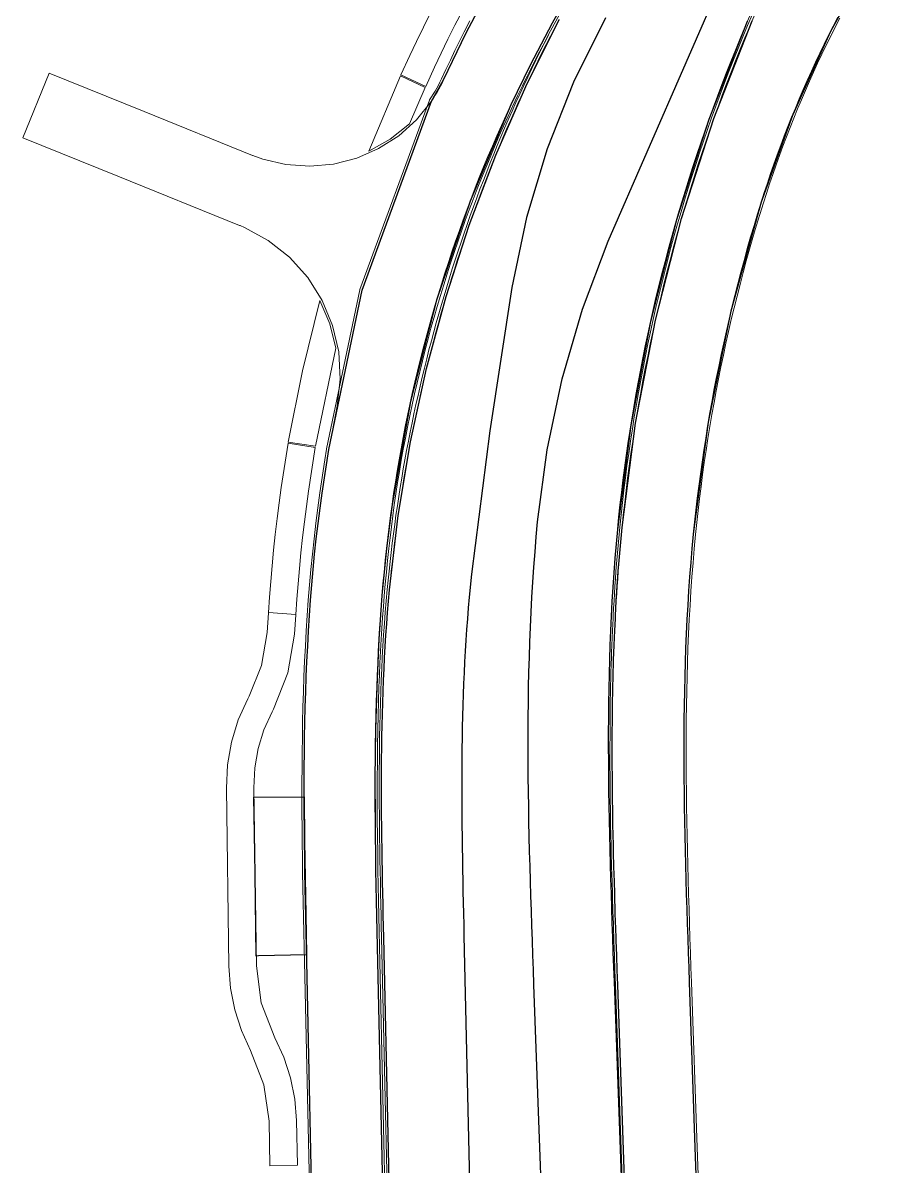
# Model space of a CAD drawing. Header units: metres. Extents: x 105145 to 106173, y 111785 to 118130.
# Drawn here: x 105372.6 to 105447.1, y 113314.9 to 113414.8 of the extents above; entities that cross this region are included whole.
import ezdxf

# ---------------------------------------------------------------- set-up
doc = ezdxf.new("R2010")
doc.units = ezdxf.units.M
for name, color, linetype, lineweight in [('10-PAV-BOCACALLE', 9, 'CONTINUOUS', 13), ('10-PAV-CALZADA-BRT', 12, 'CONTINUOUS', 30), ('10-PAV-CALZADA-MIXTA', 8, 'CONTINUOUS', 30), ('10-PAV-CICLORUTA', 76, 'CONTINUOUS', 18), ('10-PAV-PARADERO', 30, 'CONTINUOUS', 30), ('10-PAV-SARDINEL', 252, 'CONTINUOUS', 13)]:
    doc.layers.add(name, color=color, linetype=linetype, lineweight=lineweight)

msp = doc.modelspace()

# ---------------------------------------------------------------- linework, layer by layer
at = {"layer": '10-PAV-BOCACALLE'}
msp.add_lwpolyline([(105408.3193, 113407.9485), (105402.2506, 113391.4324), (105399.3525, 113377.5215), (105400.0679, 113381.3125), (105400.3407, 113383.6686), (105400.2118, 113386.0369), (105399.6849, 113388.3494), (105398.7752, 113390.5398), (105397.5089, 113392.5453), (105395.9221, 113394.3081), (105394.0606, 113395.7778), (105391.9776, 113396.9122), (105391.5951, 113397.0745), (105391.5463, 113397.0942), (105380.9263, 113401.3882), (105372.6269, 113404.7439), (105374.9135, 113410.3991), (105383.2075, 113407.0456), (105392.6977, 113403.2085), (105392.7182, 113403.2004), (105393.5732, 113402.8897), (105395.6047, 113402.4095), (105397.6869, 113402.2606), (105399.7661, 113402.4469), (105401.7887, 113402.9635), (105403.7024, 113403.7973), (105405.4581, 113404.9266), (105407.0104, 113406.3223), (105408.3193, 113407.9485)], close=True, dxfattribs=at)
at = {"layer": '10-PAV-CALZADA-BRT'}
for points in [[(105418.4393, 113298.3827), (105417.2687, 113330.7633), (105417.2223, 113332.0529), (105417.1761, 113333.3433), (105417.1305, 113334.6347), (105417.0859, 113335.9291), (105417.0427, 113337.2231), (105417.0013, 113338.5179), (105416.9619, 113339.8139), (105416.9251, 113341.1109), (105416.8909, 113342.4089), (105416.8601, 113343.7079), (105416.8327, 113345.0081), (105416.8093, 113346.3091), (105416.7901, 113347.6113), (105416.7755, 113348.9145), (105416.7659, 113350.2187), (105416.7617, 113351.5239), (105416.7633, 113352.8301), (105416.7709, 113354.1371), (105416.7849, 113355.4451), (105416.8057, 113356.7539), (105416.8337, 113358.0635), (105416.8695, 113359.3741), (105416.9129, 113360.6853), (105416.9647, 113361.9969), (105417.0253, 113363.3095), (105417.0947, 113364.6223), (105417.1737, 113365.9357), (105417.2625, 113367.2493), (105417.3613, 113368.5633), (105417.4707, 113369.8773), (105417.5901, 113371.1839), (105418.4126, 113377.4776), (105419.7195, 113383.6888), (105421.5029, 113389.7804), (105423.7521, 113395.7157), (105433.9613, 113419.1687)], [(105423.5065, 113415.2267), (105420.7231, 113409.615), (105418.4224, 113403.7887), (105416.6207, 113397.7893), (105415.3307, 113391.6595), (105413.413, 113379.1583), (105411.8217, 113366.6113), (105411.6197, 113364.6173), (105411.5351, 113363.6725), (105411.4577, 113362.7327), (105411.3869, 113361.7917), (105411.3223, 113360.8493), (105411.2637, 113359.9055), (105411.2111, 113358.9607), (105411.1641, 113358.0147), (105411.1225, 113357.0677), (105411.0859, 113356.1195), (105411.0545, 113355.1703), (105411.0279, 113354.2203), (105411.0057, 113353.2691), (105410.9879, 113352.3171), (105410.9743, 113351.3641), (105410.9645, 113350.4103), (105410.9583, 113349.4557), (105410.9555, 113348.5001), (105410.9559, 113347.5437), (105410.9595, 113346.5865), (105410.9657, 113345.6285), (105410.9745, 113344.6695), (105410.9855, 113343.7099), (105410.9987, 113342.7493), (105411.0137, 113341.7881), (105411.0305, 113340.8259), (105411.0485, 113339.8629), (105411.0677, 113338.9009), (105411.0879, 113337.9359), (105411.1089, 113336.9701), (105411.1301, 113336.0033), (105411.1517, 113335.0359), (105411.9171, 113300.8776)], [(105404.9258, 113300.4073), (105404.1535, 113334.8791), (105404.1319, 113335.8469), (105404.1105, 113336.8153), (105404.0895, 113337.7845), (105404.0693, 113338.7545), (105404.0497, 113339.7275), (105404.0315, 113340.6997), (105404.0147, 113341.6727), (105403.9995, 113342.6467), (105403.9861, 113343.6215), (105403.9749, 113344.5971), (105403.9659, 113345.5735), (105403.9595, 113346.5511), (105403.9559, 113347.5293), (105403.9555, 113348.5083), (105403.9583, 113349.4883), (105403.9647, 113350.4691), (105403.9747, 113351.4505), (105403.9889, 113352.4329), (105404.0073, 113353.4161), (105404.0303, 113354.3999), (105404.0579, 113355.3845), (105404.0905, 113356.3697), (105404.1283, 113357.3557), (105404.1717, 113358.3423), (105404.2207, 113359.3293), (105404.2759, 113360.3169), (105404.3371, 113361.3051), (105404.4049, 113362.2937), (105404.4793, 113363.2825), (105404.5607, 113364.2717), (105404.6487, 113365.2545), (105405.4148, 113371.748), (105406.4978, 113378.1963), (105407.8954, 113384.5838), (105409.6039, 113390.8951), (105411.6195, 113397.1153), (105413.9372, 113403.2293), (105416.5515, 113409.2225), (105419.4561, 113415.0805)], [(105435.9036, 113414.9009), (105432.5431, 113406.3425), (105429.7187, 113397.5925), (105427.4412, 113388.6845), (105425.7193, 113379.6526), (105424.5597, 113370.5315), (105424.4441, 113369.2681), (105424.3395, 113368.0105), (105424.2447, 113366.7511), (105424.1595, 113365.4899), (105424.0837, 113364.2273), (105424.0167, 113362.9631), (105423.9585, 113361.6977), (105423.9083, 113360.4309), (105423.8663, 113359.1629), (105423.8317, 113357.8937), (105423.8045, 113356.6233), (105423.7843, 113355.3517), (105423.7707, 113354.0793), (105423.7633, 113352.8057), (105423.7617, 113351.5311), (105423.7659, 113350.2557), (105423.7753, 113348.9793), (105423.7895, 113347.7021), (105423.8083, 113346.4239), (105423.8315, 113345.1447), (105423.8583, 113343.8647), (105423.8887, 113342.5839), (105423.9225, 113341.3021), (105423.9589, 113340.0195), (105423.9979, 113338.7361), (105424.0389, 113337.4517), (105424.0817, 113336.1663), (105424.1261, 113334.8815), (105424.1715, 113333.5939), (105424.2177, 113332.3055), (105424.2643, 113331.0161), (105425.4689, 113297.6943)]]:
    msp.add_lwpolyline(points, dxfattribs=at)
at = {"layer": '10-PAV-CALZADA-MIXTA'}
for points in [[(105447.0678, 113421.0728), (105443.164, 113414.0309), (105439.8395, 113406.6977), (105437.1157, 113399.1209), (105434.4748, 113389.5953), (105432.4947, 113379.9108), (105431.1849, 113370.1131), (105431.0673, 113368.8677), (105430.9611, 113367.6331), (105430.8647, 113366.3959), (105430.7777, 113365.1565), (105430.6999, 113363.9145), (105430.6311, 113362.6703), (105430.5707, 113361.4239), (105430.5185, 113360.1755), (105430.4743, 113358.9249), (105430.4377, 113357.6725), (105430.4083, 113356.4181), (105430.3859, 113355.1617), (105430.3701, 113353.9035), (105430.3605, 113352.6437), (105430.3569, 113351.3819), (105430.3589, 113350.1185), (105430.3661, 113348.8533), (105430.3785, 113347.5865), (105430.3951, 113346.3179), (105430.4161, 113345.0477), (105430.4411, 113343.7759), (105430.4697, 113342.5023), (105430.5013, 113341.2271), (105430.5359, 113339.9503), (105430.5731, 113338.6719), (105430.6125, 113337.3917), (105430.6537, 113336.1097), (105430.6963, 113334.8289), (105430.7399, 113333.5427), (105430.7845, 113332.2549), (105430.8295, 113330.9657), (105431.3339, 113316.5282), (105431.8383, 113302.09)], [(105397.9972, 113306.5871), (105397.4195, 113332.7813), (105397.3911, 113334.0715), (105397.3631, 113335.3637), (105397.3359, 113336.6611), (105397.3099, 113337.9587), (105397.2859, 113339.2583), (105397.2637, 113340.5601), (105397.2443, 113341.8639), (105397.2281, 113343.1701), (105397.2151, 113344.4783), (105397.2063, 113345.7887), (105397.2019, 113347.1011), (105397.2023, 113348.4159), (105397.2081, 113349.7325), (105397.2197, 113351.0513), (105397.2375, 113352.3723), (105397.2621, 113353.6951), (105397.2941, 113355.0199), (105397.3335, 113356.3467), (105397.3813, 113357.6753), (105397.4375, 113359.0057), (105397.5029, 113360.3377), (105397.5779, 113361.6715), (105397.6631, 113363.0067), (105397.7585, 113364.3433), (105397.8653, 113365.6811), (105397.9833, 113367.0201), (105398.1135, 113368.3603), (105398.2561, 113369.7011), (105398.4115, 113371.0427), (105398.5805, 113372.3849), (105398.7611, 113373.7107), (105399.3525, 113377.5215), (105402.2506, 113391.4324), (105408.3193, 113407.9485), (105409.3677, 113409.7989), (105411.3569, 113413.9095), (105413.3613, 113417.7411)], [(105420.7111, 113418.0947), (105418.8581, 113414.7663), (105416.9353, 113411.0909), (105415.2505, 113407.6271), (105411.6878, 113399.2091), (105408.7601, 113390.5498), (105406.4835, 113381.697), (105404.8707, 113372.6995), (105404.3903, 113368.8779), (105403.9937, 113364.7489), (105403.7283, 113360.9487), (105403.5315, 113356.7629), (105403.4289, 113353.0311), (105403.3811, 113348.7647), (105403.3875, 113345.2093), (105403.4389, 113340.7651), (105403.4871, 113338.0989), (105403.6007, 113332.7667), (105404.3959, 113297.2697)], [(105425.7376, 113297.704), (105424.5833, 113330.7475), (105424.5387, 113332.0369), (105424.4942, 113333.3265), (105424.4506, 113334.6161), (105424.4074, 113335.9057), (105424.4017, 113336.0777), (105424.3657, 113337.1955), (105424.3261, 113338.4851), (105424.3183, 113338.7431), (105424.2888, 113339.7749), (105424.254, 113341.0647), (105424.222, 113342.3547), (105424.2026, 113343.1859), (105424.1928, 113343.6447), (105424.1674, 113344.9347), (105424.1462, 113346.2249), (105424.1387, 113346.7409), (105424.129, 113347.5151), (105424.1166, 113348.8053), (105424.1094, 113350.0957), (105424.1072, 113351.0075), (105424.1072, 113351.3859), (105424.1108, 113352.6763), (105424.1206, 113353.9665), (105424.1296, 113354.7407), (105424.1369, 113355.2567), (105424.16, 113356.5469), (105424.1904, 113357.8369), (105424.2216, 113358.9301), (105424.2278, 113359.1267), (105424.2731, 113360.4161), (105424.3272, 113361.7053), (105424.3765, 113362.7365), (105424.3897, 113362.9941), (105424.461, 113364.2825), (105424.5419, 113365.5702), (105424.6316, 113366.8575), (105424.6331, 113366.8765), (105424.732, 113368.1439), (105424.8426, 113369.4295), (105424.9637, 113370.7141), (105426.1435, 113379.8097), (105427.8771, 113388.8162), (105430.1578, 113397.6998), (105432.9772, 113406.4275), (105436.3247, 113414.9666)]]:
    msp.add_lwpolyline(points, dxfattribs=at)
at = {"layer": '10-PAV-CICLORUTA'}
msp.add_lwpolyline([(105410.9863, 113415.7855), (105410.3681, 113414.5747), (105409.7599, 113413.3557), (105409.1629, 113412.1285), (105408.5857, 113410.9113), (105407.8129, 113409.2289), (105405.6445, 113410.2585), (105406.4145, 113411.9341), (105406.9995, 113413.1677), (105407.6071, 113414.4163), (105408.2255, 113415.6561)], dxfattribs=at)
for points in [[(105407.7719, 113409.1377), (105406.3921, 113405.9581), (105404.7199, 113404.6213), (105402.8483, 113403.5819), (105405.6035, 113410.1673), (105407.7719, 113409.1377)], [(105399.9611, 113386.3551), (105398.1875, 113377.7967), (105395.8139, 113378.1549), (105397.0377, 113384.3738), (105398.5567, 113390.5273), (105399.4264, 113388.4975), (105399.9611, 113386.3551)], [(105398.1705, 113377.6981), (105397.5725, 113373.8757), (105397.3907, 113372.5409), (105397.2203, 113371.1869), (105397.0633, 113369.8337), (105396.9197, 113368.4817), (105396.7885, 113367.1309), (105396.6695, 113365.7815), (105396.5621, 113364.4337), (105396.4661, 113363.0923), (105394.0721, 113363.2635), (105394.1689, 113364.6147), (105394.2779, 113365.9823), (105394.3987, 113367.3523), (105394.5319, 113368.7245), (105394.6781, 113370.0987), (105394.8375, 113371.4749), (105395.0109, 113372.8525), (105395.1951, 113374.2055), (105395.7969, 113378.0563), (105398.1705, 113377.6981)], [(105396.4661, 113363.0923), (105396.4658, 113363.0875), (105396.3565, 113361.3725), (105395.7816, 113358.0071), (105394.5141, 113354.8367), (105394.3961, 113354.6133), (105393.6877, 113353.0414), (105393.1808, 113351.3935), (105392.8834, 113349.6951), (105392.8001, 113347.9703), (105393.0237, 113332.4129), (105393.4556, 113329.1803), (105394.6357, 113326.1361), (105395.4224, 113324.421), (105396.0044, 113322.6262), (105396.3738, 113320.7759), (105396.5255, 113318.8923), (105396.6115, 113314.9911), (105394.2121, 113314.9381), (105394.1261, 113318.8393), (105393.6825, 113322.0187), (105392.5161, 113325.0099), (105391.7178, 113326.7545), (105391.1314, 113328.5813), (105390.765, 113330.4645), (105390.6239, 113332.3783), (105390.4003, 113347.9359), (105390.4979, 113349.9588), (105390.847, 113351.9532), (105391.4421, 113353.8884), (105392.2739, 113355.7343), (105392.3919, 113355.9575), (105393.4715, 113358.6579), (105393.9613, 113361.5251), (105394.0713, 113363.2495), (105394.0721, 113363.2635), (105396.4661, 113363.0923)]]:
    msp.add_lwpolyline(points, close=True, dxfattribs=at)
at = {"layer": '10-PAV-PARADERO'}
msp.add_lwpolyline([(105392.8119, 113347.15), (105397.2018, 113347.1627), (105397.2304, 113343.2882), (105397.3309, 113336.9087), (105397.4065, 113333.3685), (105393.2113, 113333.2762), (105393.0114, 113333.2657), (105392.9081, 113340.4582), (105392.8579, 113343.9478), (105392.8119, 113347.15)], close=True, dxfattribs=at)
at = {"layer": '10-PAV-SARDINEL'}
for points in [[(105404.3959, 113297.2697), (105403.6007, 113332.7667), (105403.5425, 113335.4328), (105403.4871, 113338.0989), (105403.4616, 113339.432), (105403.4389, 113340.7651), (105403.4175, 113342.2464), (105403.4004, 113343.7279), (105403.3875, 113345.2093), (105403.3811, 113346.3944), (105403.379, 113347.5796), (105403.3811, 113348.7647), (105403.3898, 113350.1869), (105403.4058, 113351.6091), (105403.4289, 113353.0311), (105403.4559, 113354.2752), (105403.4901, 113355.5192), (105403.5315, 113356.7629), (105403.5722, 113357.8097), (105403.6186, 113358.8563), (105403.6706, 113359.9027), (105403.7283, 113360.9487), (105403.7862, 113361.8993), (105403.8497, 113362.8496), (105403.9189, 113363.7995), (105403.9937, 113364.7489), (105404.0819, 113365.7822), (105404.1775, 113366.8148), (105404.2802, 113367.8467), (105404.3903, 113368.8779), (105404.4995, 113369.8346), (105404.616, 113370.7905), (105404.7397, 113371.7455), (105404.8707, 113372.6995), (105405.0128, 113373.6777), (105405.1627, 113374.6547), (105405.3204, 113375.6304), (105405.486, 113376.6049), (105405.6594, 113377.578), (105405.8407, 113378.5496), (105406.0297, 113379.5198), (105406.2265, 113380.4884), (105406.4311, 113381.4555), (105406.6435, 113382.4208), (105406.8636, 113383.3844), (105407.0915, 113384.3462), (105407.3271, 113385.3062), (105407.5704, 113386.2642), (105407.8213, 113387.2202), (105408.08, 113388.1742), (105408.3463, 113389.1261), (105408.6202, 113390.0758), (105408.9018, 113391.0232), (105409.191, 113391.9684), (105409.4877, 113392.9113), (105409.7921, 113393.8517), (105410.1039, 113394.7896), (105410.4233, 113395.725), (105410.7503, 113396.6578), (105411.0846, 113397.5879), (105411.4265, 113398.5154), (105411.7758, 113399.44), (105412.1325, 113400.3618), (105412.4966, 113401.2807), (105412.8681, 113402.1967), (105413.247, 113403.1096), (105413.6331, 113404.0195), (105414.0266, 113404.9263), (105414.4273, 113405.8298), (105414.8353, 113406.7301), (105415.2505, 113407.6271), (105415.6618, 113408.4978), (105416.0798, 113409.3654), (105416.5043, 113410.2298), (105416.9353, 113411.0909), (105417.4063, 113412.0148), (105417.8838, 113412.9354), (105418.3677, 113413.8526), (105418.8581, 113414.7663), (105419.3139, 113415.6025)], [(105419.4892, 113415.5063), (105419.034, 113414.6712), (105418.5443, 113413.7586), (105418.061, 113412.8427), (105417.5842, 113411.9234), (105417.1138, 113411.0008), (105416.6838, 113410.1415), (105416.2596, 113409.2779), (105415.8424, 113408.4117), (105415.4317, 113407.5424), (105415.0172, 113406.6469), (105414.6098, 113405.748), (105414.2098, 113404.8459), (105413.8169, 113403.9407), (105413.4314, 113403.0323), (105413.0532, 113402.1208), (105412.6822, 113401.2062), (105412.3188, 113400.2889), (105411.9626, 113399.3686), (105411.6139, 113398.4455), (105411.2726, 113397.5196), (105410.9388, 113396.5909), (105410.6124, 113395.6596), (105410.2933, 113394.7251), (105409.9822, 113393.7894), (105409.6783, 113392.8505), (105409.382, 113391.9092), (105409.0933, 113390.9655), (105408.8122, 113390.0196), (105408.5387, 113389.0714), (105408.2728, 113388.1211), (105408.0146, 113387.1686), (105407.764, 113386.2142), (105407.5211, 113385.2578), (105407.2859, 113384.2993), (105407.0585, 113383.3391), (105406.8387, 113382.3771), (105406.6267, 113381.4133), (105406.4224, 113380.4478), (105406.2259, 113379.4808), (105406.037, 113378.5116), (105405.8562, 113377.5421), (105405.6831, 113376.5706), (105405.5178, 113375.5977), (105405.3603, 113374.6235), (105405.2106, 113373.6481), (105405.0687, 113372.6716), (105404.938, 113371.719), (105404.8144, 113370.7656), (105404.6982, 113369.8112), (105404.5891, 113368.856), (105404.4792, 113367.8262), (105404.3766, 113366.7957), (105404.2812, 113365.7645), (105404.1931, 113364.7326), (105404.1183, 113363.7843), (105404.0492, 113362.8357), (105403.9858, 113361.8866), (105403.928, 113360.9372), (105403.8703, 113359.8922), (105403.8184, 113358.847), (105403.772, 113357.8015), (105403.7314, 113356.7557), (105403.69, 113355.5131), (105403.6559, 113354.2703), (105403.6289, 113353.0273), (105403.6058, 113351.6063), (105403.5898, 113350.1852), (105403.5811, 113348.7639), (105403.579, 113347.5796), (105403.5811, 113346.3952), (105403.5875, 113345.2107), (105403.6003, 113343.7299), (105403.6175, 113342.2491), (105403.6389, 113340.7683), (105403.6615, 113339.4356), (105403.6871, 113338.1029), (105403.7424, 113335.437), (105403.8007, 113332.7712), (105404.5956, 113297.2827)], [(105404.7259, 113300.4028), (105403.9536, 113334.8746), (105403.9319, 113335.8425), (105403.9105, 113336.811), (105403.8895, 113337.7803), (105403.8693, 113338.7504), (105403.8497, 113339.7237), (105403.8315, 113340.6961), (105403.8147, 113341.6694), (105403.7995, 113342.6438), (105403.7861, 113343.619), (105403.7749, 113344.5951), (105403.7659, 113345.572), (105403.7595, 113346.5501), (105403.7559, 113347.5289), (105403.7555, 113348.5085), (105403.7583, 113349.4893), (105403.7647, 113350.4708), (105403.7747, 113351.453), (105403.7889, 113352.4362), (105403.8074, 113353.4203), (105403.8304, 113354.4051), (105403.858, 113355.3906), (105403.8906, 113356.3769), (105403.9285, 113357.364), (105403.9719, 113358.3517), (105404.021, 113359.3399), (105404.0763, 113360.3287), (105404.1376, 113361.3182), (105404.2055, 113362.3081), (105404.28, 113363.2982), (105404.3615, 113364.2888), (105404.4496, 113365.273), (105404.5283, 113366.0901), (105404.6115, 113366.9023), (105404.7002, 113367.7183), (105404.7934, 113368.5294), (105404.892, 113369.3442), (105404.9951, 113370.1542), (105405.1038, 113370.9678), (105405.2168, 113371.7763), (105405.3354, 113372.5885), (105405.4583, 113373.3957), (105405.5868, 113374.2063), (105405.7196, 113375.012), (105405.8581, 113375.8211), (105406.0007, 113376.6248), (105406.149, 113377.4321), (105406.3015, 113378.2343), (105406.4597, 113379.0397), (105406.622, 113379.8398), (105406.7901, 113380.6432), (105406.9622, 113381.4413), (105407.14, 113382.2427), (105407.3219, 113383.0386), (105407.5096, 113383.8376), (105407.7012, 113384.6313), (105407.8986, 113385.428), (105408.0999, 113386.2192), (105408.3071, 113387.0135), (105408.518, 113387.8022), (105408.7349, 113388.5939), (105408.9554, 113389.3799), (105409.1821, 113390.1688), (105409.4122, 113390.9521), (105409.6485, 113391.7382), (105409.8882, 113392.5186), (105410.1341, 113393.3018), (105410.3833, 113394.0793), (105410.6388, 113394.8593), (105410.8976, 113395.6336), (105411.1625, 113396.4104), (105411.4308, 113397.1816), (105411.7052, 113397.9552), (105411.9829, 113398.7228), (105412.2669, 113399.4931), (105412.5539, 113400.2574), (105412.8472, 113401.0241), (105413.1436, 113401.7848), (105413.4463, 113402.5478), (105413.752, 113403.3048), (105414.064, 113404.064), (105414.379, 113404.8173), (105414.7002, 113405.5726), (105415.0244, 113406.3219), (105415.3549, 113407.0732), (105415.6882, 113407.8185), (105416.0278, 113408.5658), (105416.3702, 113409.307), (105416.7191, 113410.05), (105417.0705, 113410.7869), (105417.4283, 113411.5256), (105417.7887, 113412.2582), (105418.1557, 113412.9924), (105418.525, 113413.7205), (105418.5446, 113413.7585), (105419.034, 113414.6712), (105419.4892, 113415.5063)], [(105425.4684, 113297.7073), (105424.2643, 113331.0161), (105424.2177, 113332.3055), (105424.1715, 113333.5939), (105424.1261, 113334.8815), (105424.0817, 113336.1663), (105424.0389, 113337.4517), (105423.9979, 113338.7361), (105423.9589, 113340.0195), (105423.9225, 113341.3021), (105423.8887, 113342.5839), (105423.8583, 113343.8647), (105423.8315, 113345.1447), (105423.8083, 113346.4239), (105423.7895, 113347.7021), (105423.7753, 113348.9793), (105423.7659, 113350.2557), (105423.7617, 113351.5311), (105423.7633, 113352.8057), (105423.7707, 113354.0793), (105423.7843, 113355.3517), (105423.8045, 113356.6233), (105423.8317, 113357.8937), (105423.8663, 113359.1629), (105423.9083, 113360.4309), (105423.9585, 113361.6977), (105424.0167, 113362.9631), (105424.0837, 113364.2273), (105424.1595, 113365.4899), (105424.2447, 113366.7511), (105424.3395, 113368.0105), (105424.4441, 113369.2681), (105424.5597, 113370.5315), (105424.6668, 113371.6081), (105424.7817, 113372.6838), (105424.9044, 113373.7587), (105425.035, 113374.8327), (105425.1734, 113375.9057), (105425.3196, 113376.9776), (105425.4737, 113378.0485), (105425.6355, 113379.1182), (105425.8051, 113380.1867), (105425.9825, 113381.254), (105426.1676, 113382.3199), (105426.3605, 113383.3844), (105426.5612, 113384.4475), (105426.7696, 113385.5091), (105426.9857, 113386.5692), (105427.2096, 113387.6277), (105427.4412, 113388.6845), (105427.6804, 113389.7396), (105427.9273, 113390.7929), (105428.1819, 113391.8444), (105428.4442, 113392.894), (105428.7141, 113393.9417), (105428.9916, 113394.9874), (105429.2767, 113396.031), (105429.5694, 113397.0725), (105429.8698, 113398.1119), (105430.1776, 113399.149), (105430.493, 113400.1839), (105430.816, 113401.2165), (105431.1464, 113402.2466), (105431.4844, 113403.2744), (105431.8298, 113404.2996), (105432.1827, 113405.3223), (105432.5431, 113406.3425), (105432.9108, 113407.3599), (105433.286, 113408.3747), (105433.6685, 113409.3867), (105434.0584, 113410.3958), (105434.4557, 113411.4021), (105434.8603, 113412.4055), (105435.2721, 113413.4059), (105435.6913, 113414.4033), (105436.1177, 113415.3976)], [(105436.3543, 113415.5417), (105435.9293, 113414.5481), (105435.5114, 113413.5515), (105435.1008, 113412.552), (105434.6974, 113411.5494), (105434.3011, 113410.5441), (105433.9122, 113409.5359), (105433.5305, 113408.5249), (105433.1559, 113407.5111), (105432.7889, 113406.4948), (105432.4291, 113405.4758), (105432.0766, 113404.4543), (105431.7315, 113403.4302), (105431.3938, 113402.4037), (105431.0634, 113401.3748), (105430.7405, 113400.3436), (105430.425, 113399.31), (105430.1169, 113398.2742), (105429.8163, 113397.2362), (105429.5232, 113396.1961), (105429.2376, 113395.1539), (105428.9595, 113394.1096), (105428.6889, 113393.0634), (105428.4258, 113392.0153), (105428.1703, 113390.9653), (105427.9223, 113389.9135), (105427.682, 113388.8599), (105427.4492, 113387.8047), (105427.224, 113386.7478), (105427.0064, 113385.6893), (105426.7964, 113384.6292), (105426.594, 113383.5677), (105426.3993, 113382.5045), (105426.2123, 113381.4404), (105426.0329, 113380.3748), (105425.8612, 113379.3079), (105425.6972, 113378.2397), (105425.5408, 113377.1705), (105425.3922, 113376.1001), (105425.2512, 113375.0287), (105425.118, 113373.9563), (105424.9925, 113372.883), (105424.8747, 113371.8088), (105424.7647, 113370.7339), (105424.7027, 113370.0907), (105424.6434, 113369.4475), (105424.5867, 113368.804), (105424.5327, 113368.1603), (105424.4819, 113367.5259), (105424.4337, 113366.8919), (105424.4322, 113366.8725), (105424.3861, 113366.2279), (105424.3424, 113365.5834), (105424.3007, 113364.939), (105424.2614, 113364.2943), (105424.2245, 113363.6495), (105424.19, 113363.0046), (105424.1768, 113362.7464), (105424.1274, 113361.7145), (105424.0993, 113361.0692), (105424.0733, 113360.4239), (105424.0495, 113359.7785), (105424.0279, 113359.1332), (105424.0217, 113358.9361), (105423.9905, 113357.8421), (105423.9601, 113356.5511), (105423.9369, 113355.2599), (105423.9296, 113354.7433), (105423.9206, 113353.9684), (105423.9108, 113352.6774), (105423.9072, 113351.3862), (105423.9072, 113351.0073), (105423.9094, 113350.0949), (105423.9166, 113348.8038), (105423.929, 113347.5129), (105423.9387, 113346.7382), (105423.9462, 113346.2218), (105423.9674, 113344.9311), (105423.9928, 113343.6406), (105424.0027, 113343.1814), (105424.0221, 113342.3499), (105424.0541, 113341.0595), (105424.0889, 113339.7694), (105424.1184, 113338.7373), (105424.1262, 113338.4791), (105424.1658, 113337.1893), (105424.2018, 113336.0712), (105424.2075, 113335.8991), (105424.2507, 113334.6094), (105424.2943, 113333.3197), (105424.3388, 113332.03), (105424.3834, 113330.7406), (105425.5358, 113297.7511)], [(105425.5358, 113297.7511), (105424.3834, 113330.7406), (105424.3388, 113332.03), (105424.2943, 113333.3197), (105424.2507, 113334.6094), (105424.2075, 113335.8991), (105424.2018, 113336.0712), (105424.1658, 113337.1893), (105424.1262, 113338.4791), (105424.1184, 113338.7373), (105424.0889, 113339.7694), (105424.0541, 113341.0595), (105424.0221, 113342.3499), (105424.0027, 113343.1814), (105423.9928, 113343.6406), (105423.9674, 113344.9311), (105423.9462, 113346.2218), (105423.9387, 113346.7382), (105423.929, 113347.5129), (105423.9166, 113348.8038), (105423.9094, 113350.0949), (105423.9072, 113351.0073), (105423.9072, 113351.3862), (105423.9108, 113352.6774), (105423.9206, 113353.9684), (105423.9296, 113354.7433), (105423.9369, 113355.2599), (105423.9601, 113356.5511), (105423.9905, 113357.8421), (105424.0217, 113358.9361), (105424.0279, 113359.1332), (105424.0495, 113359.7785), (105424.0733, 113360.4239), (105424.0993, 113361.0692), (105424.1274, 113361.7145), (105424.1768, 113362.7464), (105424.19, 113363.0046), (105424.2245, 113363.6495), (105424.2614, 113364.2943), (105424.3007, 113364.939), (105424.3424, 113365.5834), (105424.3861, 113366.2279), (105424.4322, 113366.8725), (105424.4337, 113366.8919), (105424.4819, 113367.5259), (105424.5327, 113368.1603), (105424.5867, 113368.804), (105424.6434, 113369.4475), (105424.7027, 113370.0907), (105424.7647, 113370.7339), (105424.8747, 113371.8088), (105424.9925, 113372.883), (105425.118, 113373.9563), (105425.2512, 113375.0287), (105425.3922, 113376.1001), (105425.5408, 113377.1705), (105425.6972, 113378.2397), (105425.8612, 113379.3079), (105426.0329, 113380.3748), (105426.2123, 113381.4404), (105426.3993, 113382.5045), (105426.594, 113383.5677), (105426.7964, 113384.6292), (105427.0064, 113385.6893), (105427.224, 113386.7478), (105427.4492, 113387.8047), (105427.682, 113388.8599), (105427.9223, 113389.9135), (105428.1703, 113390.9653), (105428.4258, 113392.0153), (105428.6889, 113393.0634), (105428.9595, 113394.1096), (105429.2376, 113395.1539), (105429.5232, 113396.1961), (105429.8163, 113397.2362), (105430.1169, 113398.2742), (105430.425, 113399.31), (105430.7405, 113400.3436), (105431.0634, 113401.3748), (105431.3938, 113402.4037), (105431.7315, 113403.4302), (105432.0766, 113404.4543), (105432.4291, 113405.4758), (105432.7889, 113406.4948), (105433.1559, 113407.5111), (105433.5305, 113408.5249), (105433.9122, 113409.5359), (105434.3011, 113410.5441), (105434.6974, 113411.5494), (105435.1008, 113412.552), (105435.5114, 113413.5515), (105435.9293, 113414.5481), (105436.3543, 113415.5417)], [(105436.5378, 113415.4623), (105436.1134, 113414.4701), (105435.6961, 113413.4748), (105435.286, 113412.4766), (105434.8831, 113411.4754), (105434.4874, 113410.4714), (105434.099, 113409.4645), (105433.7178, 113408.4549), (105433.3438, 113407.4425), (105432.9772, 113406.4275), (105432.6179, 113405.4099), (105432.2659, 113404.3897), (105431.9212, 113403.367), (105431.5839, 113402.3419), (105431.254, 113401.3144), (105430.9315, 113400.2845), (105430.6165, 113399.2523), (105430.3088, 113398.2179), (105430.0086, 113397.1813), (105429.7159, 113396.1425), (105429.4306, 113395.1017), (105429.1529, 113394.0589), (105428.8827, 113393.014), (105428.6199, 113391.9673), (105428.3648, 113390.9187), (105428.1171, 113389.8683), (105427.8771, 113388.8162), (105427.6446, 113387.7623), (105427.4197, 113386.7068), (105427.2024, 113385.6497), (105426.9927, 113384.5911), (105426.7906, 113383.5309), (105426.5962, 113382.4694), (105426.4094, 113381.4065), (105426.2302, 113380.3423), (105426.0588, 113379.2768), (105425.8949, 113378.2101), (105425.7388, 113377.1422), (105425.5904, 113376.0733), (105425.4496, 113375.0033), (105425.3166, 113373.9324), (105425.1912, 113372.8605), (105425.0736, 113371.7877), (105424.9637, 113370.7141), (105424.9018, 113370.0719), (105424.8426, 113369.4295), (105424.786, 113368.7868), (105424.732, 113368.1439), (105424.6812, 113367.5103), (105424.6331, 113366.8765), (105424.6316, 113366.8575), (105424.5856, 113366.2139), (105424.5419, 113365.5702), (105424.5003, 113364.9264), (105424.461, 113364.2825), (105424.4242, 113363.6384), (105424.3897, 113362.9941), (105424.3765, 113362.7365), (105424.3272, 113361.7053), (105424.2991, 113361.0607), (105424.2731, 113360.4161), (105424.2494, 113359.7714), (105424.2278, 113359.1267), (105424.2216, 113358.9301), (105424.1904, 113357.8369), (105424.16, 113356.5469), (105424.1369, 113355.2567), (105424.1296, 113354.7407), (105424.1206, 113353.9665), (105424.1108, 113352.6763), (105424.1072, 113351.3859), (105424.1072, 113351.0075), (105424.1094, 113350.0957), (105424.1166, 113348.8053), (105424.129, 113347.5151), (105424.1387, 113346.7409), (105424.1462, 113346.2249), (105424.1674, 113344.9347), (105424.1928, 113343.6447), (105424.2026, 113343.1859), (105424.222, 113342.3547), (105424.254, 113341.0647), (105424.2888, 113339.7749), (105424.3183, 113338.7431), (105424.3261, 113338.4851), (105424.3657, 113337.1955), (105424.4017, 113336.0777), (105424.4074, 113335.9057), (105424.4506, 113334.6161), (105424.4942, 113333.3265), (105424.5387, 113332.0369), (105424.5833, 113330.7475), (105425.7376, 113297.704)], [(105431.8383, 113302.09), (105431.3339, 113316.5282), (105430.8295, 113330.9657), (105430.7845, 113332.2549), (105430.7399, 113333.5427), (105430.6963, 113334.8289), (105430.6537, 113336.1097), (105430.6125, 113337.3917), (105430.5731, 113338.6719), (105430.5359, 113339.9503), (105430.5013, 113341.2271), (105430.4697, 113342.5023), (105430.4411, 113343.7759), (105430.4161, 113345.0477), (105430.3951, 113346.3179), (105430.3785, 113347.5865), (105430.3661, 113348.8533), (105430.3589, 113350.1185), (105430.3569, 113351.3819), (105430.3605, 113352.6437), (105430.3701, 113353.9035), (105430.3859, 113355.1617), (105430.4083, 113356.4181), (105430.4377, 113357.6725), (105430.4743, 113358.9249), (105430.5185, 113360.1755), (105430.5707, 113361.4239), (105430.6311, 113362.6703), (105430.6999, 113363.9145), (105430.7777, 113365.1565), (105430.8647, 113366.3959), (105430.9611, 113367.6331), (105431.0673, 113368.8677), (105431.1849, 113370.1131), (105431.293, 113371.1669), (105431.4088, 113372.2198), (105431.5324, 113373.2719), (105431.6637, 113374.323), (105431.8028, 113375.3731), (105431.9496, 113376.4222), (105432.1041, 113377.4702), (105432.2664, 113378.517), (105432.4363, 113379.5626), (105432.614, 113380.6069), (105432.7994, 113381.6498), (105432.9924, 113382.6914), (105433.1931, 113383.7315), (105433.4015, 113384.7701), (105433.6175, 113385.8071), (105433.8411, 113386.8426), (105434.0724, 113387.8763), (105434.3113, 113388.9083), (105434.5578, 113389.9385), (105434.8118, 113390.9669), (105435.0735, 113391.9934), (105435.3427, 113393.0179), (105435.6194, 113394.0404), (105435.9037, 113395.0609), (105436.1955, 113396.0792), (105436.4947, 113397.0954), (105436.8015, 113398.1093), (105437.1157, 113399.1209), (105437.3821, 113399.9548), (105437.6558, 113400.7863), (105437.9367, 113401.6154), (105438.2249, 113402.442), (105438.5204, 113403.266), (105438.823, 113404.0875), (105439.1328, 113404.9062), (105439.4497, 113405.7222), (105439.7738, 113406.5354), (105440.105, 113407.3458), (105440.4433, 113408.1532), (105440.7886, 113408.9576), (105441.141, 113409.7589), (105441.5004, 113410.5572), (105441.8667, 113411.3522), (105442.24, 113412.1441), (105442.6202, 113412.9326), (105443.0073, 113413.7178), (105443.4012, 113414.4995), (105443.802, 113415.2778)], [(105443.9794, 113415.1855), (105443.5794, 113414.4087), (105443.1863, 113413.6286), (105442.8, 113412.845), (105442.4205, 113412.058), (105442.048, 113411.2678), (105441.6824, 113410.4743), (105441.3238, 113409.6776), (105440.9723, 113408.8784), (105440.6275, 113408.0751), (105440.2899, 113407.2693), (105439.9593, 113406.4606), (105439.6359, 113405.649), (105439.3195, 113404.8346), (105439.0104, 113404.0178), (105438.7083, 113403.1978), (105438.4135, 113402.3752), (105438.1259, 113401.5504), (105437.8455, 113400.723), (105437.5724, 113399.8931), (105437.3063, 113399.0603), (105436.9927, 113398.0507), (105436.6864, 113397.0382), (105436.3875, 113396.0234), (105436.0963, 113395.0071), (105435.8123, 113393.9875), (105435.5359, 113392.9664), (105435.2671, 113391.9433), (105435.0058, 113390.9183), (105434.7521, 113389.8913), (105434.506, 113388.8625), (105434.2675, 113387.8319), (105434.0365, 113386.7996), (105433.8132, 113385.7657), (105433.5975, 113384.7301), (105433.3894, 113383.6929), (105433.189, 113382.6542), (105432.9962, 113381.6141), (105432.8111, 113380.5726), (105432.6337, 113379.5298), (105432.4639, 113378.4857), (105432.3019, 113377.4403), (105432.1476, 113376.3938), (105432.0009, 113375.3456), (105431.8621, 113374.2975), (105431.7309, 113373.2479), (105431.6075, 113372.1973), (105431.4919, 113371.1458), (105431.384, 113370.0935), (105431.2665, 113368.8498), (105431.1605, 113367.6168), (105431.0642, 113366.3812), (105430.9773, 113365.1433), (105430.8996, 113363.9028), (105430.8309, 113362.66), (105430.7705, 113361.4149), (105430.7184, 113360.1678), (105430.6742, 113358.9185), (105430.6376, 113357.6673), (105430.6083, 113356.414), (105430.5859, 113355.1587), (105430.5701, 113353.9015), (105430.5605, 113352.6427), (105430.5569, 113351.3816), (105430.5589, 113350.1192), (105430.5661, 113348.8549), (105430.5785, 113347.5888), (105430.5951, 113346.3209), (105430.6161, 113345.0513), (105430.6411, 113343.7801), (105430.6696, 113342.5071), (105430.7012, 113341.2323), (105430.7358, 113339.9559), (105430.773, 113338.6779), (105430.8124, 113337.398), (105430.8536, 113336.1162), (105430.8962, 113334.8356), (105430.9398, 113333.5496), (105430.9844, 113332.2619), (105431.0294, 113330.9727), (105431.5338, 113316.5352), (105432.0382, 113302.097)], [(105397.7972, 113306.5827), (105397.2195, 113332.7769), (105397.1911, 113334.0672), (105397.1631, 113335.3595), (105397.1359, 113336.657), (105397.1099, 113337.9549), (105397.0859, 113339.2548), (105397.0637, 113340.5569), (105397.0443, 113341.8612), (105397.0281, 113343.1679), (105397.0151, 113344.4767), (105397.0063, 113345.7877), (105397.0019, 113347.1009), (105397.0023, 113348.4164), (105397.0081, 113349.7339), (105397.0197, 113351.0536), (105397.0375, 113352.3755), (105397.0622, 113353.6994), (105397.0942, 113355.0253), (105397.1336, 113356.3533), (105397.1815, 113357.6831), (105397.2377, 113359.0148), (105397.3032, 113360.3482), (105397.3783, 113361.6835), (105397.4636, 113363.0202), (105397.5591, 113364.3584), (105397.666, 113365.6979), (105397.7842, 113367.0386), (105397.9145, 113368.3806), (105398.0573, 113369.7232), (105398.213, 113371.0667), (105398.3822, 113372.4109), (105398.563, 113373.7384), (105398.6994, 113374.6942), (105398.8437, 113375.6492), (105398.9957, 113376.6029), (105399.1554, 113377.5554), (105399.1567, 113377.5623), (105402.0548, 113391.4732), (105402.0628, 113391.5011), (105408.1316, 113408.0175), (105408.1461, 113408.0485), (105408.1526, 113408.0591), (105408.3182, 113408.3086), (105408.3208, 113408.3126), (105408.4783, 113408.5626), (105408.6325, 113408.8205), (105408.7797, 113409.0803), (105408.9226, 113409.3467), (105409.0566, 113409.6114), (105409.1869, 113409.8843), (105409.5733, 113410.7117), (105409.9661, 113411.5378), (105410.3646, 113412.3612), (105410.7687, 113413.1819), (105411.1784, 113413.9997), (105411.67, 113414.9642)], [(105411.8479, 113414.8727), (105411.3569, 113413.9095), (105410.9478, 113413.0929), (105410.5443, 113412.2735), (105410.1465, 113411.4513), (105409.7542, 113410.6264), (105409.3677, 113409.7989), (105409.2367, 113409.5244), (105409.0993, 113409.253), (105408.9556, 113408.985), (105408.8057, 113408.7203), (105408.6496, 113408.4593), (105408.4874, 113408.202), (105408.3193, 113407.9485), (105402.2506, 113391.4324), (105399.3525, 113377.5215), (105399.193, 113376.5706), (105399.0413, 113375.6185), (105398.8973, 113374.6652), (105398.7611, 113373.7107), (105398.5805, 113372.3849), (105398.4115, 113371.0427), (105398.2561, 113369.7011), (105398.1135, 113368.3603), (105397.9833, 113367.0201), (105397.8653, 113365.6811), (105397.7585, 113364.3433), (105397.6631, 113363.0067), (105397.5779, 113361.6715), (105397.5029, 113360.3377), (105397.4375, 113359.0057), (105397.3813, 113357.6753), (105397.3335, 113356.3467), (105397.2941, 113355.0199), (105397.2621, 113353.6951), (105397.2375, 113352.3723), (105397.2197, 113351.0513), (105397.2081, 113349.7325), (105397.2023, 113348.4159), (105397.2019, 113347.1011), (105397.2063, 113345.7887), (105397.2151, 113344.4783), (105397.2281, 113343.1701), (105397.2443, 113341.8639), (105397.2637, 113340.5601), (105397.2859, 113339.2583), (105397.3099, 113337.9587), (105397.3359, 113336.6611), (105397.3631, 113335.3637), (105397.3911, 113334.0715), (105397.4195, 113332.7813), (105397.9972, 113306.5871)], [(105419.4561, 113415.0805), (105419.0784, 113414.3581), (105418.7031, 113413.6294), (105418.3343, 113412.9024), (105417.9679, 113412.1693), (105417.608, 113411.4378), (105417.2507, 113410.7002), (105416.8998, 113409.9644), (105416.5515, 113409.2225), (105416.2096, 113408.4824), (105415.8705, 113407.7363), (105415.5377, 113406.9921), (105415.2077, 113406.2419), (105414.884, 113405.4937), (105414.5632, 113404.7395), (105414.2487, 113403.9874), (105413.9372, 113403.2293), (105413.632, 113402.4734), (105413.3297, 113401.7116), (105413.0338, 113400.952), (105412.7409, 113400.1865), (105412.4543, 113399.4233), (105412.1708, 113398.6543), (105411.8935, 113397.8877), (105411.6195, 113397.1153), (105411.3516, 113396.3453), (105411.0871, 113395.5696), (105410.8287, 113394.7965), (105410.5736, 113394.0176), (105410.3247, 113393.2413), (105410.0792, 113392.4593), (105409.8398, 113391.68), (105409.6039, 113390.8951), (105409.3741, 113390.113), (105409.1478, 113389.3253), (105408.9276, 113388.5404), (105408.711, 113387.7499), (105408.5004, 113386.9624), (105408.2935, 113386.1693), (105408.0925, 113385.3793), (105407.8954, 113384.5838), (105407.7041, 113383.7913), (105407.5167, 113382.9934), (105407.3351, 113382.1987), (105407.1575, 113381.3986), (105406.9857, 113380.6017), (105406.8179, 113379.7994), (105406.6558, 113379.0005), (105406.4978, 113378.1963), (105406.3456, 113377.3954), (105406.1975, 113376.5893), (105406.0551, 113375.7866), (105405.9168, 113374.9788), (105405.7842, 113374.1744), (105405.6559, 113373.365), (105405.5332, 113372.559), (105405.4148, 113371.748), (105405.3019, 113370.9407), (105405.1934, 113370.1283), (105405.0905, 113369.3196), (105404.992, 113368.506), (105404.8989, 113367.6961), (105404.8104, 113366.8813), (105404.7273, 113366.0703), (105404.6487, 113365.2545), (105404.5607, 113364.2717), (105404.4793, 113363.2825), (105404.4049, 113362.2937), (105404.3371, 113361.3051), (105404.2759, 113360.3169), (105404.2207, 113359.3293), (105404.1717, 113358.3423), (105404.1283, 113357.3557), (105404.0905, 113356.3697), (105404.0579, 113355.3845), (105404.0303, 113354.3999), (105404.0073, 113353.4161), (105403.9889, 113352.4329), (105403.9747, 113351.4505), (105403.9647, 113350.4691), (105403.9583, 113349.4883), (105403.9555, 113348.5083), (105403.9559, 113347.5293), (105403.9595, 113346.5511), (105403.9659, 113345.5735), (105403.9749, 113344.5971), (105403.9861, 113343.6215), (105403.9995, 113342.6467), (105404.0147, 113341.6727), (105404.0315, 113340.6997), (105404.0497, 113339.7275), (105404.0693, 113338.7545), (105404.0895, 113337.7845), (105404.1105, 113336.8153), (105404.1319, 113335.8469), (105404.1535, 113334.8791), (105404.9258, 113300.4073)]]:
    msp.add_lwpolyline(points, dxfattribs=at)

doc.saveas('drawing.dxf')
